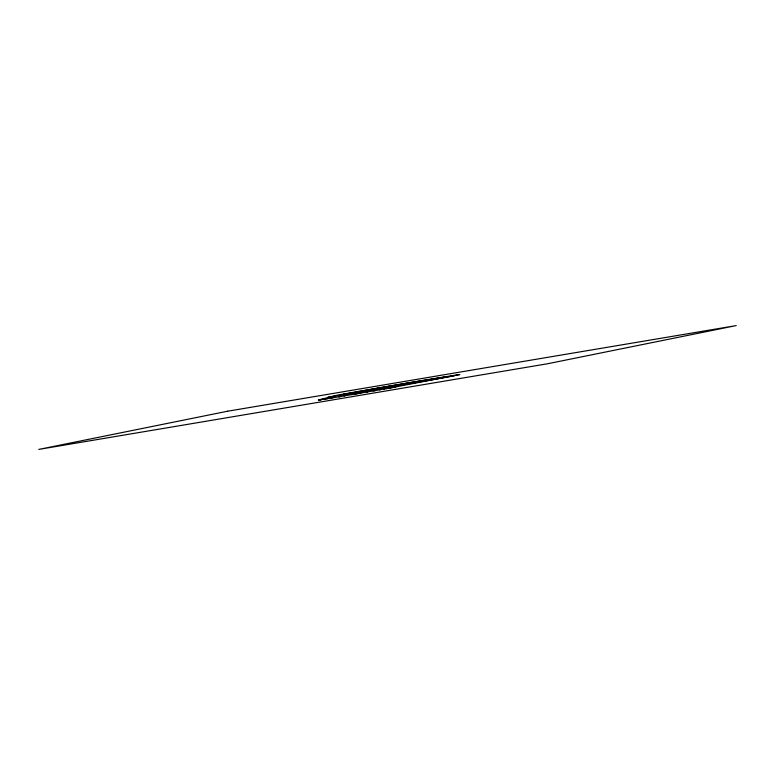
<?xml version="1.0" encoding="UTF-8"?>
<svg xmlns="http://www.w3.org/2000/svg" width="775" height="775" viewBox="0 0 775 775"><rect width="100%" height="100%" fill="white"/><g stroke="black" fill="none" stroke-linecap="round" stroke-linejoin="round"><path stroke-width="1.16" d="M445.441 377.047L406.052 384.138A60.324 0.523 -9.7 0 1 394.378 386.134L370.712 390.125A60.673 0.533 -9.7 0 1 362.758 391.433L342.957 394.504L374.732 388.711A56.953 0.494 -9.7 0 1 383.693 387.161L407.815 383.053A62.746 0.552 -9.7 0 1 418.81 381.213L445.141 377.047M318.399 400.007L335.972 395.444A56.217 0.494 -9.7 0 1 344.265 393.933L380.302 387.626A77.471 0.678 -9.7 0 1 390.9 385.805L424.477 380.147A77.597 0.678 -9.7 0 1 433.496 378.655L457.347 374.868A56.372 0.494 -9.7 0 1 459.856 374.548L396.238 386.812M369.743 389.893L401.789 384.652M369.811 389.873L390.687 386.153M387.219 386.764L377.444 388.537L379.905 388.207M377.648 388.498L376.524 388.788M412.319 382.705L414.615 382.22L407.524 383.315M414.005 382.366L407.301 383.586M418.645 381.639L419.575 381.426L387.723 386.667M418.529 381.668L399.755 384.942M412.126 382.743L402.864 384.4M395.376 386.977L392.276 387.558M395.793 386.89L394.029 387.229M454.508 375.701L442.467 377.9A61.244 0.533 -9.7 0 1 424.032 381.155L410.314 383.528A76.967 0.668 -9.7 0 1 396.073 385.979L366.604 390.949A78.808 0.688 -9.7 0 1 356.539 392.615L345.398 394.436A63.579 0.552 -9.7 0 1 332.911 396.412L327.951 397.091M393.235 387.374L394.368 387.161M390.503 387.887L393.555 387.316M392.663 387.471L383.644 389.118M386.163 388.672L390.677 387.839M379.488 389.854L384.681 388.914M373.337 390.939L380.467 389.66M401.324 384.671L406.323 383.867M366.711 392.082L375.875 390.464M395.754 385.63L401.247 384.642M367.641 391.898L351.763 394.64M391.879 385.95L393.903 385.601M391.288 386.386L397.188 385.34M354.291 394.175L360.879 393.051M388.527 386.851L393.312 385.998M344.022 395.948L352.712 394.446M405.596 383.635L407.088 383.383M385.843 387.306L390.222 386.522M344.846 395.773L333.676 397.662M339.44 396.713L340.952 396.461M383.334 387.713L387.171 387.025M338.656 396.8L340.177 396.548M384.332 387.49L376.766 388.759M331.322 398.03L334.287 397.527M331.022 398.098L332.33 397.885M383.044 387.703L380.825 388.062M331.574 397.963L326.353 398.844M327.428 398.679L328.832 398.427M326.808 398.738L323.514 399.29M324.396 399.154L325.577 398.951M323.911 399.193L321.964 399.532M322.158 399.483L323.088 399.319M321.286 399.638L322.323 399.435M320.685 399.726L321.635 399.542M321.015 399.629L319.281 399.919M320.143 399.803L320.86 399.677M319.445 399.871L319.988 399.774M318.961 399.958L319.591 399.832M318.583 399.968L319.261 399.871M318.535 400.007L319 399.9M227.656 411.205L38.75 449.413L547.344 363.795L736.25 325.587L227.656 411.205"/></g></svg>
